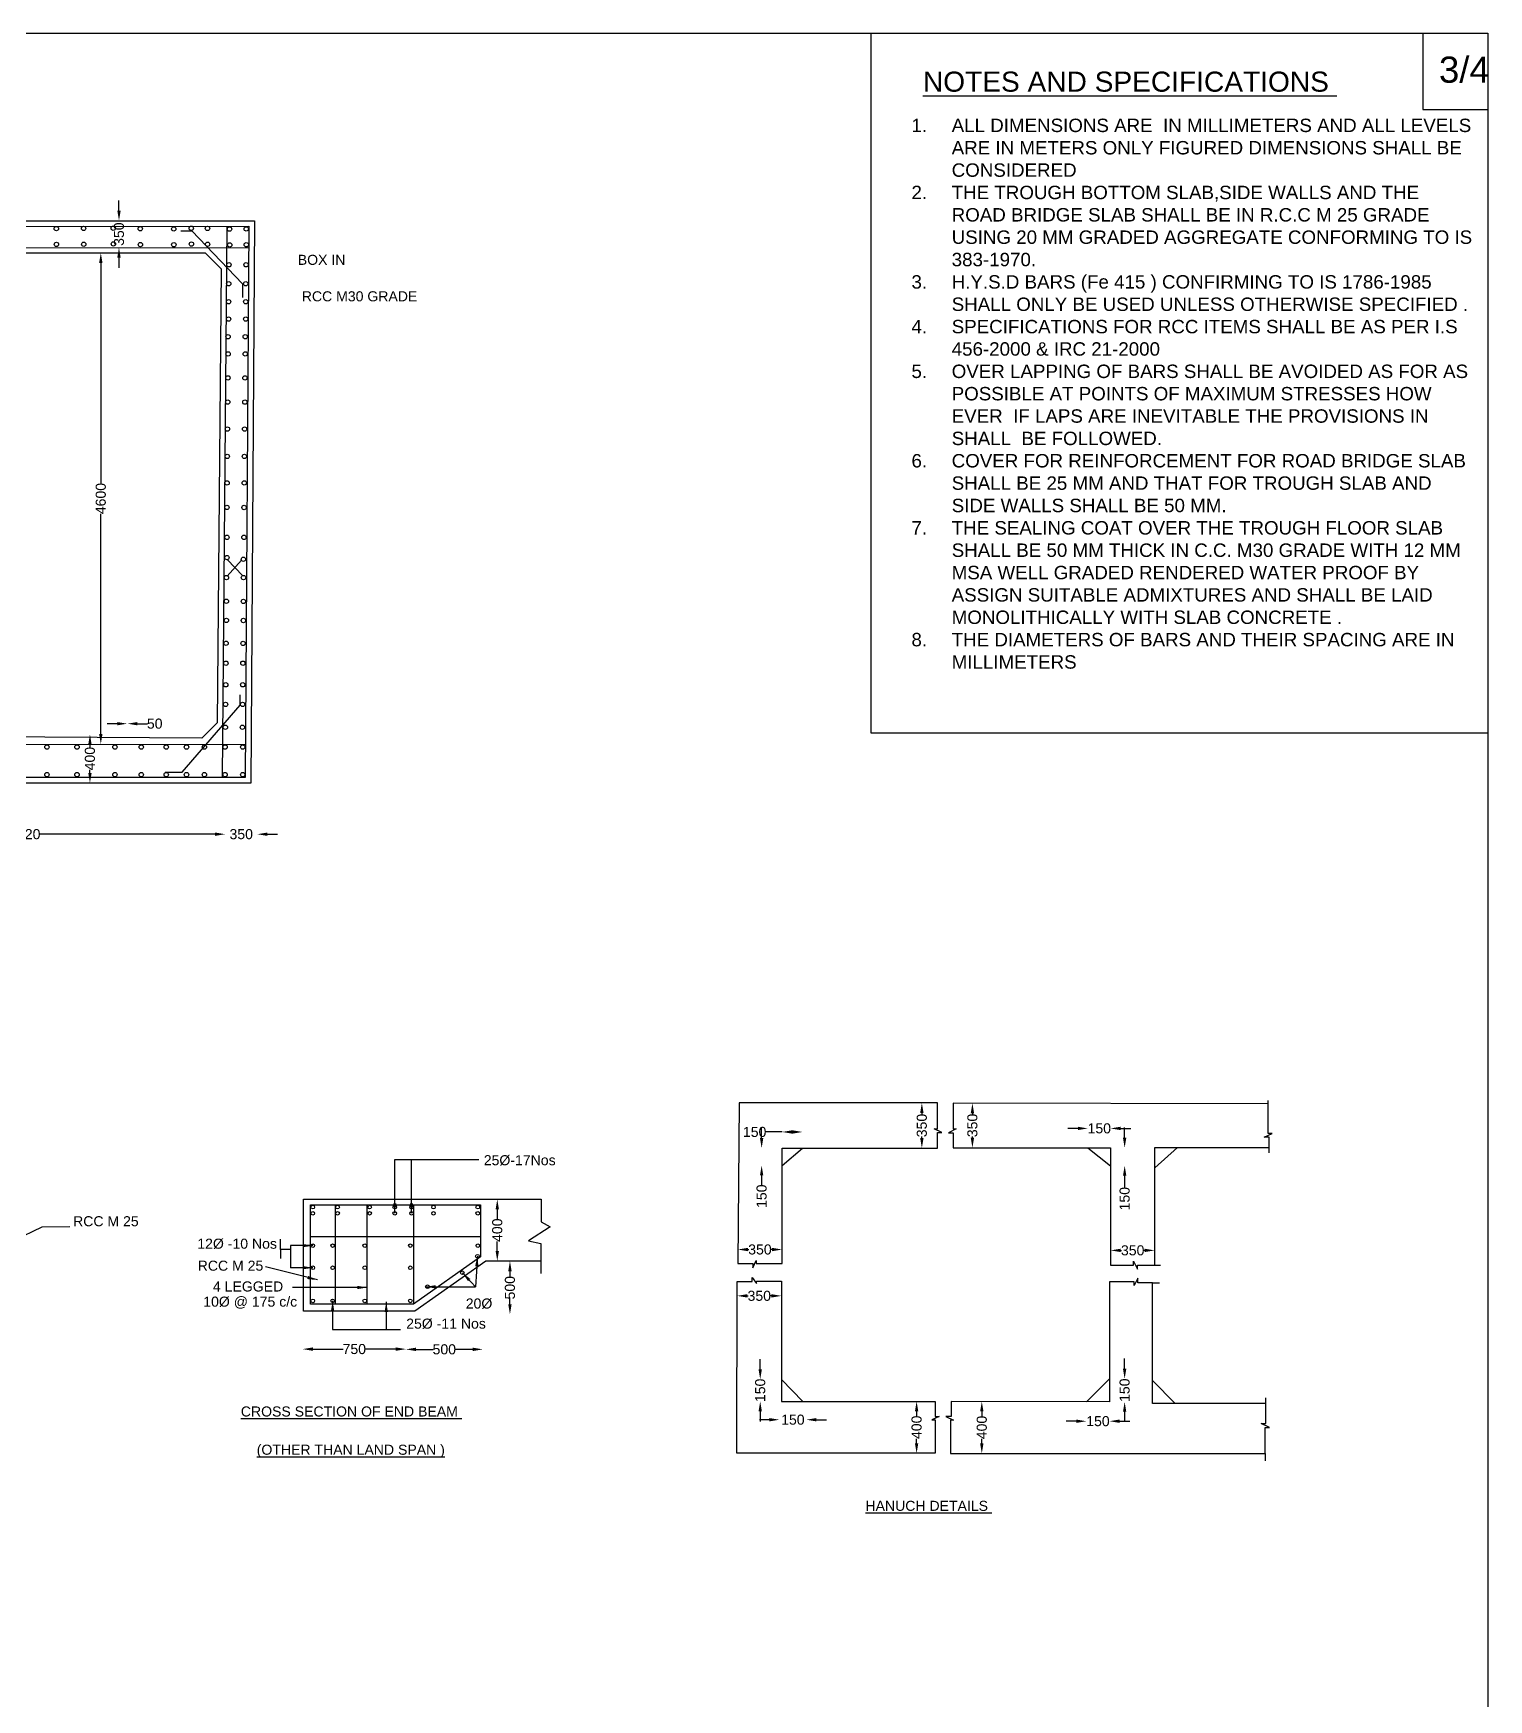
# Model space of a CAD drawing. Header units: millimetres. Extents: x 5124 to 2506481, y 2311 to 44408819.
# Drawn here: x 2504311 to 2506481, y 44406335 to 44408819 of the extents above; entities that cross this region are included whole.
import ezdxf

# ---------------------------------------------------------------- set-up
doc = ezdxf.new("R2010")
doc.units = ezdxf.units.MM
doc.header["$MEASUREMENT"] = 0
for name, color, linetype in [('DIMENSION', 7, 'Continuous'), ('DRAWING', 2, 'Continuous'), ('TEXT', 7, 'Continuous')]:
    doc.layers.add(name, color=color, linetype=linetype)
doc.styles.get("Standard").update_dxf_attribs({"font": 'arial.ttf', "height": 15})
doc.dimstyles.get("Standard").update_dxf_attribs({"dimtxt": 15, "dimasz": 15, "dimexe": 0.18, "dimexo": 0.0625, "dimgap": 0.09, "dimtad": 0, "dimdec": 0, "dimzin": 0, "dimdsep": 46, "dimtxsty": 'Standard', "dimcen": 0.09, "dimse1": 1, "dimse2": 1, "dimadec": 0, "dimazin": 0, "dimtfac": 1, "dimtdec": 0, "dimtofl": 0, "dimtmove": 0, "dimatfit": 3, "dimfxl": 1, "dimtolj": 1, "dimtzin": 0, "dimarcsym": 0})

# ---------------------------------------------------------------- blocks, each defined once
blk = doc.blocks.new('*D98')
at = {"layer": 'Defpoints', "color": 0, "transparency": 16777216}
for p in [(2505001.2, 44407080.7), (2505002.9, 44407080.7), (2505001.2, 44406988.5)]:
    blk.add_point(p, dxfattribs=at)
at = {"layer": 'DIMENSION', "color": 0, "lineweight": -2, "transparency": 16777216}
for p, q in [((2505002.9, 44407065.7), (2505002.9, 44407051.5)), ((2505002.9, 44407003.5), (2505002.9, 44407017.7))]:
    blk.add_line(p, q, dxfattribs=at)
at = {"layer": 'DIMENSION', "color": 0, "transparency": 16777216}
for points in [[(2505000.4, 44407065.7), (2505005.4, 44407065.7), (2505002.9, 44407080.7)], [(2505000.4, 44407003.5), (2505005.4, 44407003.5), (2505002.9, 44406988.5)]]:
    blk.add_solid(points, dxfattribs=at)
at = {"layer": 'DIMENSION', "color": 0, "transparency": 16777216, "insert": (2505002.9, 44407034.6), "char_height": 15, "attachment_point": 5, "rotation": 90}
blk.add_mtext('\\A1;400', dxfattribs=at)
blk = doc.blocks.new('*D99')
at = {"layer": 'Defpoints', "color": 0, "transparency": 16777216}
for p in [(2505023.4, 44406988.5), (2505021.8, 44406909.1), (2505023.4, 44406909.1)]:
    blk.add_point(p, dxfattribs=at)
at = {"layer": 'DIMENSION', "color": 0, "lineweight": -2, "transparency": 16777216}
for p, q in [((2505021.8, 44406973.5), (2505021.8, 44406965.4)), ((2505021.8, 44406924.1), (2505021.8, 44406932.1))]:
    blk.add_line(p, q, dxfattribs=at)
at = {"layer": 'DIMENSION', "color": 0, "transparency": 16777216}
for points in [[(2505019.3, 44406973.5), (2505024.3, 44406973.5), (2505021.8, 44406988.5)], [(2505019.3, 44406924.1), (2505024.3, 44406924.1), (2505021.8, 44406909.1)]]:
    blk.add_solid(points, dxfattribs=at)
at = {"layer": 'DIMENSION', "color": 0, "transparency": 16777216, "insert": (2505021.8, 44406948.8), "char_height": 15, "attachment_point": 5, "rotation": 90}
blk.add_mtext('\\A1;500', dxfattribs=at)
blk = doc.blocks.new('*D100')
at = {"layer": 'Defpoints', "color": 0, "transparency": 16777216}
for p in [(2504712.9, 44406854), (2504866.6, 44406857.3), (2504866.6, 44406854)]:
    blk.add_point(p, dxfattribs=at)
at = {"layer": 'DIMENSION', "color": 0, "lineweight": -2, "transparency": 16777216}
for p, q in [((2504727.9, 44406857.3), (2504773.2, 44406857.3)), ((2504851.6, 44406857.3), (2504806.3, 44406857.3))]:
    blk.add_line(p, q, dxfattribs=at)
at = {"layer": 'DIMENSION', "color": 0, "transparency": 16777216}
for points in [[(2504727.9, 44406859.8), (2504727.9, 44406854.8), (2504712.9, 44406857.3)], [(2504851.6, 44406859.8), (2504851.6, 44406854.8), (2504866.6, 44406857.3)]]:
    blk.add_solid(points, dxfattribs=at)
at = {"layer": 'DIMENSION', "color": 0, "transparency": 16777216, "insert": (2504789.7, 44406857.3), "char_height": 15, "attachment_point": 5}
blk.add_mtext('\\A1;750', dxfattribs=at)
blk = doc.blocks.new('*D101')
at = {"layer": 'Defpoints', "color": 0, "transparency": 16777216}
for p in [(2504866.6, 44406857.3), (2504981.3, 44406857.3), (2504981.3, 44406856.9)]:
    blk.add_point(p, dxfattribs=at)
at = {"layer": 'DIMENSION', "color": 0, "lineweight": -2, "transparency": 16777216}
for p, q in [((2504881.6, 44406856.9), (2504907.3, 44406856.9)), ((2504966.3, 44406856.9), (2504940.5, 44406856.9))]:
    blk.add_line(p, q, dxfattribs=at)
at = {"layer": 'DIMENSION', "color": 0, "transparency": 16777216}
for points in [[(2504881.6, 44406859.4), (2504881.6, 44406854.4), (2504866.6, 44406856.9)], [(2504966.3, 44406859.4), (2504966.3, 44406854.4), (2504981.3, 44406856.9)]]:
    blk.add_solid(points, dxfattribs=at)
at = {"layer": 'DIMENSION', "color": 0, "transparency": 16777216, "insert": (2504923.9, 44406856.9), "char_height": 15, "attachment_point": 5}
blk.add_mtext('\\A1;500', dxfattribs=at)
blk = doc.blocks.new('*D102')
at = {"layer": 'Defpoints', "color": 0, "transparency": 16777216}
for p in [(2505457.9, 44407181.1), (2505427.7, 44407157), (2505457.9, 44407157)]:
    blk.add_point(p, dxfattribs=at)
at = {"layer": 'DIMENSION', "color": 0, "lineweight": -2, "transparency": 16777216}
for p, q in [((2505427.7, 44407181.1), (2505402.6, 44407181.1)), ((2505442.9, 44407181.1), (2505442.7, 44407181.1))]:
    blk.add_line(p, q, dxfattribs=at)
at = {"layer": 'DIMENSION', "color": 0, "transparency": 16777216}
for points in [[(2505442.7, 44407183.6), (2505442.7, 44407178.6), (2505427.7, 44407181.1)], [(2505442.9, 44407183.6), (2505442.9, 44407178.6), (2505457.9, 44407181.1)]]:
    blk.add_solid(points, dxfattribs=at)
at = {"layer": 'DIMENSION', "color": 0, "transparency": 16777216, "insert": (2505386.7, 44407181.1), "char_height": 15, "attachment_point": 5}
blk.add_mtext('\\A1;150', dxfattribs=at)
blk = doc.blocks.new('*D103')
at = {"layer": 'Defpoints', "color": 0, "transparency": 16777216}
for p in [(2505427.7, 44407157), (2505397.1, 44407131.2), (2505427.7, 44407131.2)]:
    blk.add_point(p, dxfattribs=at)
at = {"layer": 'DIMENSION', "color": 0, "lineweight": -2, "transparency": 16777216}
for p, q in [((2505397.1, 44407172), (2505397.1, 44407187)), ((2505397.1, 44407116.2), (2505397.1, 44407101.2))]:
    blk.add_line(p, q, dxfattribs=at)
at = {"layer": 'DIMENSION', "color": 0, "transparency": 16777216}
for points in [[(2505394.6, 44407172), (2505399.6, 44407172), (2505397.1, 44407157)], [(2505394.6, 44407116.2), (2505399.6, 44407116.2), (2505397.1, 44407131.2)]]:
    blk.add_solid(points, dxfattribs=at)
at = {"layer": 'DIMENSION', "color": 0, "transparency": 16777216, "insert": (2505397.1, 44407085.3), "char_height": 15, "attachment_point": 5, "rotation": 90}
blk.add_mtext('\\A1;150', dxfattribs=at)
blk = doc.blocks.new('*D104')
at = {"layer": 'Defpoints', "color": 0, "transparency": 16777216}
for p in [(2505361.6, 44407005.8), (2505427.7, 44407005.8), (2505427.7, 44407005.8)]:
    blk.add_point(p, dxfattribs=at)
at = {"layer": 'DIMENSION', "color": 0, "lineweight": -2, "transparency": 16777216}
for p, q in [((2505376.6, 44407005.8), (2505378, 44407005.8)), ((2505412.7, 44407005.8), (2505411.3, 44407005.8))]:
    blk.add_line(p, q, dxfattribs=at)
at = {"layer": 'DIMENSION', "color": 0, "transparency": 16777216}
for points in [[(2505376.6, 44407008.3), (2505376.6, 44407003.3), (2505361.6, 44407005.8)], [(2505412.7, 44407008.3), (2505412.7, 44407003.3), (2505427.7, 44407005.8)]]:
    blk.add_solid(points, dxfattribs=at)
at = {"layer": 'DIMENSION', "color": 0, "transparency": 16777216, "insert": (2505394.6, 44407005.8), "char_height": 15, "attachment_point": 5}
blk.add_mtext('\\A1;350', dxfattribs=at)
blk = doc.blocks.new('*D105')
at = {"layer": 'Defpoints', "color": 0, "transparency": 16777216}
for p in [(2505360.6, 44406936.7), (2505426.5, 44406936.7), (2505426.5, 44406936.7)]:
    blk.add_point(p, dxfattribs=at)
at = {"layer": 'DIMENSION', "color": 0, "lineweight": -2, "transparency": 16777216}
for p, q in [((2505375.6, 44406936.7), (2505377, 44406936.7)), ((2505411.5, 44406936.7), (2505410.2, 44406936.7))]:
    blk.add_line(p, q, dxfattribs=at)
at = {"layer": 'DIMENSION', "color": 0, "transparency": 16777216}
for points in [[(2505375.6, 44406939.2), (2505375.6, 44406934.2), (2505360.6, 44406936.7)], [(2505411.5, 44406939.2), (2505411.5, 44406934.2), (2505426.5, 44406936.7)]]:
    blk.add_solid(points, dxfattribs=at)
at = {"layer": 'DIMENSION', "color": 0, "transparency": 16777216, "insert": (2505393.6, 44406936.7), "char_height": 15, "attachment_point": 5}
blk.add_mtext('\\A1;350', dxfattribs=at)
blk = doc.blocks.new('*D106')
at = {"layer": 'Defpoints', "color": 0, "transparency": 16777216}
for p in [(2505395, 44406812.1), (2505426.5, 44406812.1), (2505426.5, 44406779.4)]:
    blk.add_point(p, dxfattribs=at)
at = {"layer": 'DIMENSION', "color": 0, "lineweight": -2, "transparency": 16777216}
for p, q in [((2505395, 44406827.1), (2505395, 44406842.1)), ((2505395, 44406764.4), (2505395, 44406749.4))]:
    blk.add_line(p, q, dxfattribs=at)
at = {"layer": 'DIMENSION', "color": 0, "transparency": 16777216}
for points in [[(2505392.5, 44406827.1), (2505397.5, 44406827.1), (2505395, 44406812.1)], [(2505392.5, 44406764.4), (2505397.5, 44406764.4), (2505395, 44406779.4)]]:
    blk.add_solid(points, dxfattribs=at)
at = {"layer": 'DIMENSION', "color": 0, "transparency": 16777216, "insert": (2505395, 44406795.8), "char_height": 15, "attachment_point": 5, "rotation": 90}
blk.add_mtext('\\A1;150', dxfattribs=at)
blk = doc.blocks.new('*D107')
at = {"layer": 'Defpoints', "color": 0, "transparency": 16777216}
for p in [(2505423.7, 44406749.9), (2505463.6, 44406752), (2505463.6, 44406749.9)]:
    blk.add_point(p, dxfattribs=at)
at = {"layer": 'DIMENSION', "color": 0, "lineweight": -2, "transparency": 16777216}
for p, q in [((2505408.7, 44406752), (2505393.7, 44406752)), ((2505478.6, 44406752), (2505493.6, 44406752))]:
    blk.add_line(p, q, dxfattribs=at)
at = {"layer": 'DIMENSION', "color": 0, "transparency": 16777216}
for points in [[(2505408.7, 44406754.5), (2505408.7, 44406749.5), (2505423.7, 44406752)], [(2505478.6, 44406754.5), (2505478.6, 44406749.5), (2505463.6, 44406752)]]:
    blk.add_solid(points, dxfattribs=at)
at = {"layer": 'DIMENSION', "color": 0, "transparency": 16777216, "insert": (2505443.7, 44406752), "char_height": 15, "attachment_point": 5}
blk.add_mtext('\\A1;150', dxfattribs=at)
blk = doc.blocks.new('*D108')
at = {"layer": 'Defpoints', "color": 0, "transparency": 16777216}
for p in [(2505628.2, 44406779.4), (2505628.2, 44406779.4), (2505628.2, 44406701.9)]:
    blk.add_point(p, dxfattribs=at)
at = {"layer": 'DIMENSION', "color": 0, "lineweight": -2, "transparency": 16777216}
for p, q in [((2505628.2, 44406764.4), (2505628.2, 44406757.6)), ((2505628.2, 44406716.9), (2505628.2, 44406723.7))]:
    blk.add_line(p, q, dxfattribs=at)
at = {"layer": 'DIMENSION', "color": 0, "transparency": 16777216}
for points in [[(2505625.7, 44406764.4), (2505630.7, 44406764.4), (2505628.2, 44406779.4)], [(2505625.7, 44406716.9), (2505630.7, 44406716.9), (2505628.2, 44406701.9)]]:
    blk.add_solid(points, dxfattribs=at)
at = {"layer": 'DIMENSION', "color": 0, "transparency": 16777216, "insert": (2505628.2, 44406740.7), "char_height": 15, "attachment_point": 5, "rotation": 90}
blk.add_mtext('\\A1;400', dxfattribs=at)
blk = doc.blocks.new('*D109')
at = {"layer": 'Defpoints', "color": 0, "transparency": 16777216}
for p in [(2505725.4, 44406779.3), (2505725.4, 44406779.3), (2505725.2, 44406701.6)]:
    blk.add_point(p, dxfattribs=at)
at = {"layer": 'DIMENSION', "color": 0, "lineweight": -2, "transparency": 16777216}
for p, q in [((2505725.4, 44406764.3), (2505725.4, 44406757.4)), ((2505725.4, 44406716.6), (2505725.4, 44406723.5))]:
    blk.add_line(p, q, dxfattribs=at)
at = {"layer": 'DIMENSION', "color": 0, "transparency": 16777216}
for points in [[(2505722.9, 44406764.3), (2505727.9, 44406764.3), (2505725.4, 44406779.3)], [(2505722.9, 44406716.6), (2505727.9, 44406716.6), (2505725.4, 44406701.6)]]:
    blk.add_solid(points, dxfattribs=at)
at = {"layer": 'DIMENSION', "color": 0, "transparency": 16777216, "insert": (2505725.4, 44406740.4), "char_height": 15, "attachment_point": 5, "rotation": 90}
blk.add_mtext('\\A1;400', dxfattribs=at)
blk = doc.blocks.new('*D110')
at = {"layer": 'Defpoints', "color": 0, "transparency": 16777216}
for p in [(2505881.3, 44406778.8), (2505915.9, 44406778.8), (2505915.9, 44406749.8)]:
    blk.add_point(p, dxfattribs=at)
at = {"layer": 'DIMENSION', "color": 0, "lineweight": -2, "transparency": 16777216}
for p, q in [((2505866.3, 44406749.8), (2505851.3, 44406749.8)), ((2505930.9, 44406749.8), (2505945.9, 44406749.8))]:
    blk.add_line(p, q, dxfattribs=at)
at = {"layer": 'DIMENSION', "color": 0, "transparency": 16777216}
for points in [[(2505866.3, 44406752.3), (2505866.3, 44406747.3), (2505881.3, 44406749.8)], [(2505930.9, 44406752.3), (2505930.9, 44406747.3), (2505915.9, 44406749.8)]]:
    blk.add_solid(points, dxfattribs=at)
at = {"layer": 'DIMENSION', "color": 0, "transparency": 16777216, "insert": (2505898.6, 44406749.8), "char_height": 15, "attachment_point": 5}
blk.add_mtext('\\A1;150', dxfattribs=at)
blk = doc.blocks.new('*D111')
at = {"layer": 'Defpoints', "color": 0, "transparency": 16777216}
for p in [(2505915.9, 44406813.1), (2505938.4, 44406813.1), (2505915.9, 44406778.8)]:
    blk.add_point(p, dxfattribs=at)
at = {"layer": 'DIMENSION', "color": 0, "lineweight": -2, "transparency": 16777216}
for p, q in [((2505938.4, 44406828.1), (2505938.4, 44406843.1)), ((2505938.4, 44406763.8), (2505938.4, 44406748.8))]:
    blk.add_line(p, q, dxfattribs=at)
at = {"layer": 'DIMENSION', "color": 0, "transparency": 16777216}
for points in [[(2505935.9, 44406828.1), (2505940.9, 44406828.1), (2505938.4, 44406813.1)], [(2505935.9, 44406763.8), (2505940.9, 44406763.8), (2505938.4, 44406778.8)]]:
    blk.add_solid(points, dxfattribs=at)
at = {"layer": 'DIMENSION', "color": 0, "transparency": 16777216, "insert": (2505938.4, 44406796), "char_height": 15, "attachment_point": 5, "rotation": 90}
blk.add_mtext('\\A1;150', dxfattribs=at)
blk = doc.blocks.new('*D112')
at = {"layer": 'Defpoints', "color": 0, "transparency": 16777216}
for p in [(2505917.5, 44406999.3), (2505983.3, 44407004.5), (2505983.3, 44407004.5)]:
    blk.add_point(p, dxfattribs=at)
at = {"layer": 'DIMENSION', "color": 0, "lineweight": -2, "transparency": 16777216}
for p, q in [((2505932.5, 44407004.5), (2505933.8, 44407004.5)), ((2505968.3, 44407004.5), (2505967, 44407004.5))]:
    blk.add_line(p, q, dxfattribs=at)
at = {"layer": 'DIMENSION', "color": 0, "transparency": 16777216}
for points in [[(2505932.5, 44407007), (2505932.5, 44407002), (2505917.5, 44407004.5)], [(2505968.3, 44407007), (2505968.3, 44407002), (2505983.3, 44407004.5)]]:
    blk.add_solid(points, dxfattribs=at)
at = {"layer": 'DIMENSION', "color": 0, "transparency": 16777216, "insert": (2505950.4, 44407004.5), "char_height": 15, "attachment_point": 5}
blk.add_mtext('\\A1;350', dxfattribs=at)
blk = doc.blocks.new('*D113')
at = {"layer": 'Defpoints', "color": 0, "transparency": 16777216}
for p in [(2505917.5, 44407157.6), (2505938.4, 44407157.6), (2505917.5, 44407130.8)]:
    blk.add_point(p, dxfattribs=at)
at = {"layer": 'DIMENSION', "color": 0, "lineweight": -2, "transparency": 16777216}
for p, q in [((2505938.4, 44407172.6), (2505938.4, 44407187.6)), ((2505938.4, 44407115.8), (2505938.4, 44407097.5))]:
    blk.add_line(p, q, dxfattribs=at)
at = {"layer": 'DIMENSION', "color": 0, "transparency": 16777216}
for points in [[(2505935.9, 44407172.6), (2505940.9, 44407172.6), (2505938.4, 44407157.6)], [(2505935.9, 44407115.8), (2505940.9, 44407115.8), (2505938.4, 44407130.8)]]:
    blk.add_solid(points, dxfattribs=at)
at = {"layer": 'DIMENSION', "color": 0, "transparency": 16777216, "insert": (2505938.4, 44407081.6), "char_height": 15, "attachment_point": 5, "rotation": 90}
blk.add_mtext('\\A1;150', dxfattribs=at)
blk = doc.blocks.new('*D114')
at = {"layer": 'Defpoints', "color": 0, "transparency": 16777216}
for p in [(2505917.5, 44407186.4), (2505883.7, 44407157.6), (2505917.5, 44407157.6)]:
    blk.add_point(p, dxfattribs=at)
at = {"layer": 'DIMENSION', "color": 0, "lineweight": -2, "transparency": 16777216}
for p, q in [((2505868.7, 44407186.4), (2505853.7, 44407186.4)), ((2505932.5, 44407186.4), (2505947.5, 44407186.4))]:
    blk.add_line(p, q, dxfattribs=at)
at = {"layer": 'DIMENSION', "color": 0, "transparency": 16777216}
for points in [[(2505868.7, 44407188.9), (2505868.7, 44407183.9), (2505883.7, 44407186.4)], [(2505932.5, 44407188.9), (2505932.5, 44407183.9), (2505917.5, 44407186.4)]]:
    blk.add_solid(points, dxfattribs=at)
at = {"layer": 'DIMENSION', "color": 0, "transparency": 16777216, "insert": (2505900.6, 44407186.4), "char_height": 15, "attachment_point": 5}
blk.add_mtext('\\A1;150', dxfattribs=at)
blk = doc.blocks.new('*D115')
at = {"layer": 'Defpoints', "color": 0, "transparency": 16777216}
for p in [(2505708.3, 44407224), (2505711.4, 44407224), (2505708.1, 44407157.6)]:
    blk.add_point(p, dxfattribs=at)
at = {"layer": 'DIMENSION', "color": 0, "lineweight": -2, "transparency": 16777216}
for p, q in [((2505711.4, 44407209), (2505711.4, 44407207.4)), ((2505711.4, 44407172.6), (2505711.4, 44407174.2))]:
    blk.add_line(p, q, dxfattribs=at)
at = {"layer": 'DIMENSION', "color": 0, "transparency": 16777216}
for points in [[(2505708.9, 44407209), (2505713.9, 44407209), (2505711.4, 44407224)], [(2505708.9, 44407172.6), (2505713.9, 44407172.6), (2505711.4, 44407157.6)]]:
    blk.add_solid(points, dxfattribs=at)
at = {"layer": 'DIMENSION', "color": 0, "transparency": 16777216, "insert": (2505711.4, 44407190.8), "char_height": 15, "attachment_point": 5, "rotation": 90}
blk.add_mtext('\\A1;350', dxfattribs=at)
blk = doc.blocks.new('*D116')
at = {"layer": 'Defpoints', "color": 0, "transparency": 16777216}
for p in [(2505636, 44407224.5), (2505636, 44407224.5), (2505636, 44407157)]:
    blk.add_point(p, dxfattribs=at)
at = {"layer": 'DIMENSION', "color": 0, "lineweight": -2, "transparency": 16777216}
for p, q in [((2505636, 44407209.5), (2505636, 44407207.4)), ((2505636, 44407172), (2505636, 44407174.1))]:
    blk.add_line(p, q, dxfattribs=at)
at = {"layer": 'DIMENSION', "color": 0, "transparency": 16777216}
for points in [[(2505633.5, 44407209.5), (2505638.5, 44407209.5), (2505636, 44407224.5)], [(2505633.5, 44407172), (2505638.5, 44407172), (2505636, 44407157)]]:
    blk.add_solid(points, dxfattribs=at)
at = {"layer": 'DIMENSION', "color": 0, "transparency": 16777216, "insert": (2505636, 44407190.7), "char_height": 15, "attachment_point": 5, "rotation": 90}
blk.add_mtext('\\A1;350', dxfattribs=at)
blk = doc.blocks.new('*D126')
at = {"layer": 'Defpoints', "color": 0, "transparency": 16777216}
for p in [(2503999.8, 44407625.7), (2504597.1, 44407625.7), (2504597.1, 44407625.1)]:
    blk.add_point(p, dxfattribs=at)
at = {"layer": 'DIMENSION', "color": 0, "lineweight": -2, "transparency": 16777216}
for p, q in [((2504014.8, 44407625.1), (2504276, 44407625.1)), ((2504582.1, 44407625.1), (2504320.9, 44407625.1))]:
    blk.add_line(p, q, dxfattribs=at)
at = {"layer": 'DIMENSION', "color": 0, "transparency": 16777216}
for points in [[(2504014.8, 44407627.6), (2504014.8, 44407622.6), (2503999.8, 44407625.1)], [(2504582.1, 44407627.6), (2504582.1, 44407622.6), (2504597.1, 44407625.1)]]:
    blk.add_solid(points, dxfattribs=at)
at = {"layer": 'DIMENSION', "color": 0, "transparency": 16777216, "insert": (2504298.4, 44407625.1), "char_height": 15, "attachment_point": 5}
blk.add_mtext('\\A1;3620', dxfattribs=at)
blk = doc.blocks.new('*D127')
at = {"layer": 'Defpoints', "color": 0, "transparency": 16777216}
for p in [(2504597.1, 44407625.7), (2504645.1, 44407625.7), (2504645.1, 44407625.1)]:
    blk.add_point(p, dxfattribs=at)
at = {"layer": 'DIMENSION', "color": 0, "lineweight": -2, "transparency": 16777216}
for p, q in [((2504582.1, 44407625.1), (2504567.1, 44407625.1)), ((2504660.1, 44407625.1), (2504675.1, 44407625.1))]:
    blk.add_line(p, q, dxfattribs=at)
at = {"layer": 'DIMENSION', "color": 0, "transparency": 16777216}
for points in [[(2504582.1, 44407627.6), (2504582.1, 44407622.6), (2504597.1, 44407625.1)], [(2504660.1, 44407627.6), (2504660.1, 44407622.6), (2504645.1, 44407625.1)]]:
    blk.add_solid(points, dxfattribs=at)
at = {"layer": 'DIMENSION', "color": 0, "transparency": 16777216, "insert": (2504621.1, 44407625.1), "char_height": 15, "attachment_point": 5}
blk.add_mtext('\\A1;350', dxfattribs=at)
blk = doc.blocks.new('*D133')
at = {"layer": 'Defpoints', "color": 0, "transparency": 16777216}
for p in [(2504395.5, 44407774.2), (2504396.1, 44407774.2), (2504394.1, 44407701.4)]:
    blk.add_point(p, dxfattribs=at)
at = {"layer": 'DIMENSION', "color": 0, "lineweight": -2, "transparency": 16777216}
for p, q in [((2504395.5, 44407759.2), (2504395.5, 44407754.8)), ((2504395.5, 44407716.4), (2504395.5, 44407720.9))]:
    blk.add_line(p, q, dxfattribs=at)
at = {"layer": 'DIMENSION', "color": 0, "transparency": 16777216}
for points in [[(2504393, 44407759.2), (2504398, 44407759.2), (2504395.5, 44407774.2)], [(2504393, 44407716.4), (2504398, 44407716.4), (2504395.5, 44407701.4)]]:
    blk.add_solid(points, dxfattribs=at)
at = {"layer": 'DIMENSION', "color": 0, "transparency": 16777216, "insert": (2504395.5, 44407737.8), "char_height": 15, "attachment_point": 5, "rotation": 90}
blk.add_mtext('\\A1;400', dxfattribs=at)
blk = doc.blocks.new('*D134')
at = {"layer": 'Defpoints', "color": 0, "transparency": 16777216}
for p in [(2504451.3, 44407789.9), (2504451.3, 44407769.1), (2504451.2, 44407759.3)]:
    blk.add_point(p, dxfattribs=at)
at = {"layer": 'DIMENSION', "color": 0, "lineweight": -2, "transparency": 16777216}
for p, q in [((2504436.2, 44407789.9), (2504421.2, 44407789.9)), ((2504466.3, 44407789.9), (2504481.3, 44407789.9))]:
    blk.add_line(p, q, dxfattribs=at)
at = {"layer": 'DIMENSION', "color": 0, "transparency": 16777216}
for points in [[(2504436.2, 44407792.4), (2504436.2, 44407787.4), (2504451.2, 44407789.9)], [(2504466.3, 44407792.4), (2504466.3, 44407787.4), (2504451.3, 44407789.9)]]:
    blk.add_solid(points, dxfattribs=at)
at = {"layer": 'DIMENSION', "color": 0, "transparency": 16777216, "insert": (2504492.1, 44407789.9), "char_height": 15, "attachment_point": 5}
blk.add_mtext('\\A1;50', dxfattribs=at)
blk = doc.blocks.new('*D135')
at = {"layer": 'Defpoints', "color": 0, "transparency": 16777216}
for p in [(2504411.7, 44408491.9), (2504413.6, 44408491.9), (2504413.8, 44407759.3)]:
    blk.add_point(p, dxfattribs=at)
at = {"layer": 'DIMENSION', "color": 0, "lineweight": -2, "transparency": 16777216}
for p, q in [((2504411.7, 44408476.9), (2504411.7, 44408148.3)), ((2504411.7, 44407774.3), (2504411.7, 44408102.8))]:
    blk.add_line(p, q, dxfattribs=at)
at = {"layer": 'DIMENSION', "color": 0, "transparency": 16777216}
for points in [[(2504409.2, 44408476.9), (2504414.2, 44408476.9), (2504411.7, 44408491.9)], [(2504409.2, 44407774.3), (2504414.2, 44407774.3), (2504411.7, 44407759.3)]]:
    blk.add_solid(points, dxfattribs=at)
at = {"layer": 'DIMENSION', "color": 0, "transparency": 16777216, "insert": (2504411.7, 44408125.6), "char_height": 15, "attachment_point": 5, "rotation": 90}
blk.add_mtext('\\A1;4600', dxfattribs=at)
blk = doc.blocks.new('*D136')
at = {"layer": 'Defpoints', "color": 0, "transparency": 16777216}
for p in [(2504412.1, 44408540), (2504438.8, 44408540), (2504412.1, 44408499.9)]:
    blk.add_point(p, dxfattribs=at)
at = {"layer": 'DIMENSION', "color": 0, "lineweight": -2, "transparency": 16777216}
for p, q in [((2504438.8, 44408555), (2504438.8, 44408570)), ((2504438.8, 44408484.9), (2504438.8, 44408469.9))]:
    blk.add_line(p, q, dxfattribs=at)
at = {"layer": 'DIMENSION', "color": 0, "transparency": 16777216}
for points in [[(2504436.3, 44408555), (2504441.3, 44408555), (2504438.8, 44408540)], [(2504436.3, 44408484.9), (2504441.3, 44408484.9), (2504438.8, 44408499.9)]]:
    blk.add_solid(points, dxfattribs=at)
at = {"layer": 'DIMENSION', "color": 0, "transparency": 16777216, "insert": (2504438.8, 44408519.9), "char_height": 15, "attachment_point": 5, "rotation": 90}
blk.add_mtext('\\A1;350', dxfattribs=at)

msp = doc.modelspace()

# ---------------------------------------------------------------- linework, layer by layer
at = {"layer": 'DIMENSION'}
for points in [[(2506480.1, 44407775.6), (2505560.4, 44407775.6), (2505560.4, 44408819.4)], [(2506383.2, 44408819.4), (2506383.2, 44408705.7), (2506480.1, 44408705.7)]]:
    msp.add_lwpolyline(points, dxfattribs=at)
at = {"layer": 'DIMENSION', "color": 0}
for points in [[(2504679.9, 44407005.9), (2504679.9, 44407021.1)], [(2504694.6, 44407005.9), (2504679.9, 44407005.9)], [(2504679.9, 44407005.9), (2504679.9, 44406992.2)]]:
    msp.add_lwpolyline(points, dxfattribs=at)
at = {"layer": 'DRAWING', "color": 0}
for points in [[(2500951.5, 44408819.4), (2506480.1, 44408819.4), (2506480.1, 44403849.7), (2500951.5, 44403849.7)], [(2501402.1, 44408539.7), (2504640.7, 44408540), (2504635.3, 44407701.4), (2501397.7, 44407701.4)], [(2501410.3, 44408531.4), (2504632.4, 44408531.7), (2504627.1, 44407709.7), (2501406, 44407709.7)]]:
    msp.add_lwpolyline(points, close=True, dxfattribs=at)
for points in [[(2504531, 44408524.7), (2504547.3, 44408524.7), (2504623.1, 44408445.7), (2504623.1, 44408425.3)], [(2504599.7, 44408531.7), (2504592.7, 44407709.7)], [(2501410.1, 44408497.6), (2504632.2, 44408500.1)], [(2504001.2, 44408471.6), (2504021.2, 44408491.8), (2504567.3, 44408491.9), (2504591.1, 44408468.1), (2504585.4, 44407791.3), (2504562.4, 44407768.4), (2504015.3, 44407771.9), (2503991, 44407796.2), (2504001.2, 44408471.6)], [(2504600.2, 44408034.7), (2504623.3, 44408010.3)], [(2504621.5, 44408033.7), (2504600.3, 44408010)], [(2504507.9, 44407717.7), (2504532.9, 44407717.7), (2504619.4, 44407817.5), (2504619.4, 44407833.1)], [(2501406.2, 44407759), (2504627.5, 44407759.3)], [(2505361.4, 44406984.8), (2505383.9, 44406984.8), (2505383.9, 44406978.5), (2505388.9, 44406989.3), (2505388.9, 44406984.8), (2505427.7, 44406984.8), (2505427.7, 44407157), (2505659.4, 44407157), (2505659.4, 44407180.5), (2505665.9, 44407180.5), (2505654.3, 44407185.9), (2505659.4, 44407185.9), (2505659.4, 44407224.5), (2505363.5, 44407224.5), (2505361.4, 44406984.8)], [(2505682.5, 44407224), (2505682.5, 44407186), (2505687.2, 44407186), (2505675.7, 44407179.8), (2505682.8, 44407179.8), (2505682.8, 44407157.6), (2505917.5, 44407157.6), (2505917.5, 44406982.5), (2505951.7, 44406982.5), (2505951.7, 44406988.4), (2505957.5, 44406976.7), (2505957.5, 44406982.5), (2505992.1, 44406982.5)], [(2506152.5, 44407222.9), (2505682.5, 44407224)], [(2506153.8, 44407149.9), (2506153.8, 44407173.5), (2506146.2, 44407173.5), (2506158.3, 44407178.7), (2506152.5, 44407178.7), (2506152.5, 44407228.2)], [(2505427.7, 44407131.2), (2505457.9, 44407157)], [(2505883.7, 44407157.6), (2505917.5, 44407130.8)], [(2505983.3, 44406982.5), (2505983.3, 44407157.9), (2506153.8, 44407157.9)], [(2505983.3, 44407127.8), (2506017.1, 44407157.9)], [(2504714, 44407080.7), (2505068.5, 44407080.7), (2505068.5, 44407047), (2505081.6, 44407039.5), (2505049.7, 44407018.7), (2505068.1, 44407014.7), (2505068.1, 44406969.9)], [(2505068.1, 44406988.5), (2504985.9, 44406988.5), (2504879.9, 44406913.7), (2504714, 44406913.7), (2504714, 44407080.7)], [(2504977.7, 44406994.9), (2504878, 44406924.2), (2504724.2, 44406924.2), (2504724.2, 44407072.3), (2504977.7, 44407072.3), (2504977.7, 44406994.9)], [(2504761, 44407072.3), (2504761, 44406924.2)], [(2504809, 44406924.2), (2504809, 44407072.3)], [(2504878.1, 44407072.3), (2504878.1, 44406924.2)], [(2504724.2, 44407025.3), (2504977.7, 44407025.2)], [(2505360.7, 44406957.9), (2505383.2, 44406957.9), (2505383.2, 44406964), (2505389.5, 44406954.9), (2505389.5, 44406958.6), (2505426.5, 44406958.6), (2505426.5, 44406779.4), (2505655.7, 44406779.4), (2505655.7, 44406756.7), (2505661.9, 44406756.7), (2505651, 44406751.7), (2505656, 44406751.7), (2505656, 44406701.9), (2505359.9, 44406701.9), (2505360.7, 44406957.9)], [(2505980.1, 44406956.2), (2505957.9, 44406956.2), (2505957.9, 44406962.9), (2505952.5, 44406952.3), (2505952.5, 44406957.4), (2505915.9, 44406957.4), (2505915.9, 44406778.7), (2505679.5, 44406779.4)], [(2506149, 44406776.4), (2505980.1, 44406776.4), (2505980.1, 44406956.2), (2505990.6, 44406956.2)], [(2505426.5, 44406812.1), (2505458.3, 44406779.4)], [(2505881.3, 44406778.8), (2505915.9, 44406813.1)], [(2505980.1, 44406810.7), (2506013.9, 44406776.4)], [(2505679.5, 44406779.4), (2505679.5, 44406757), (2505672, 44406757), (2505683.3, 44406751.4), (2505678.5, 44406751.4), (2505678.5, 44406701.6), (2506147.7, 44406701.6), (2506147.7, 44406690.8)], [(2506147.7, 44406701.6), (2506147.7, 44406740.5), (2506154.3, 44406740.5), (2506141.8, 44406746.5), (2506149, 44406746.5), (2506149, 44406784.5)]]:
    msp.add_lwpolyline(points, dxfattribs=at)
for centre, radius in [((2504345.4, 44408528.1), 3.25), ((2504386, 44408528.4), 3.25), ((2504430.3, 44408528.8), 3.25), ((2504470.5, 44408527.9), 3.25), ((2504520.4, 44408527.7), 3.25), ((2504546.6, 44408528.6), 3.25), ((2504570.8, 44408528.4), 3.25), ((2504603.6, 44408527.4), 3.25), ((2504628.5, 44408527.6), 3.25), ((2504345.6, 44408504.6), 3.25), ((2504386.2, 44408504.9), 3.25), ((2504430.5, 44408505.3), 3.25), ((2504470.8, 44408504.4), 3.25), ((2504520.6, 44408504.2), 3.25), ((2504546.9, 44408505.1), 3.25), ((2504571, 44408504.9), 3.25), ((2504603.9, 44408503.9), 3.25), ((2504628.7, 44408504.1), 3.25), ((2504602.8, 44408474.2), 3.25), ((2504628.4, 44408474.2), 3.25), ((2504602.4, 44408445.9), 3.25), ((2504627.9, 44408445.9), 3.25), ((2504602.3, 44408419.1), 3.25), ((2504627.9, 44408419.1), 3.25), ((2504602.3, 44408393.2), 3.25), ((2504627.9, 44408393.2), 3.25), ((2504601.5, 44408366.9), 3.25), ((2504627, 44408366.9), 3.25), ((2504601.6, 44408341.2), 3.25), ((2504627.1, 44408341.2), 3.25), ((2504601.2, 44408305.6), 3.25), ((2504626.7, 44408305.5), 3.25), ((2504600.9, 44408269.5), 3.25), ((2504626.5, 44408269.4), 3.25), ((2504600.6, 44408229.3), 3.25), ((2504626.2, 44408229.2), 3.25), ((2504600.3, 44408188.5), 3.25), ((2504625.8, 44408188.5), 3.25), ((2504600.1, 44408149), 3.25), ((2504625.6, 44408149), 3.25), ((2504599.8, 44408112.4), 3.25), ((2504625.4, 44408112.3), 3.25), ((2504599.7, 44408067.8), 3.25), ((2504625.2, 44408067.8), 3.25), ((2504599.7, 44408037.5), 3.25), ((2504624.3, 44408035.1), 3.25), ((2504599.1, 44408007.8), 3.25), ((2504624.5, 44408007.7), 3.25), ((2504599, 44407972.4), 3.25), ((2504624.4, 44407972.3), 3.25), ((2504599, 44407943.9), 3.25), ((2504624.4, 44407943.8), 3.25), ((2504598.5, 44407909.8), 3.25), ((2504623.9, 44407909.7), 3.25), ((2504598.2, 44407880.1), 3.25), ((2504623.6, 44407880.1), 3.25), ((2504598, 44407847.9), 3.25), ((2504623.4, 44407847.9), 3.25), ((2504597.7, 44407818.7), 3.25), ((2504623.1, 44407818.7), 3.25), ((2504597.4, 44407784.6), 3.25), ((2504622.9, 44407784.6), 3.25), ((2504331.3, 44407755), 3.25), ((2504376.2, 44407755), 3.25), ((2504432.8, 44407755), 3.25), ((2504472, 44407755), 3.25), ((2504509.2, 44407755), 3.25), ((2504539.5, 44407755), 3.25), ((2504566.2, 44407755), 3.25), ((2504597.1, 44407755), 3.25), ((2504623.4, 44407755), 3.25), ((2504331.3, 44407713.9), 3.25), ((2504376.2, 44407713.9), 3.25), ((2504432.8, 44407713.9), 3.25), ((2504472, 44407713.9), 3.25), ((2504509.2, 44407713.9), 3.25), ((2504539.5, 44407713.9), 3.25), ((2504566.2, 44407713.9), 3.25), ((2504597.1, 44407713.9), 3.25), ((2504623.4, 44407713.9), 3.25), ((2504727.8, 44407069), 2.72), ((2504727.8, 44407059.8), 2.72), ((2504764.7, 44407069), 2.72), ((2504764.7, 44407059.8), 2.72), ((2504812.6, 44407069), 2.72), ((2504812.6, 44407059.8), 2.72), ((2504850.1, 44407069), 2.72), ((2504850.1, 44407059.8), 2.72), ((2504875, 44407069), 2.72), ((2504875, 44407059.8), 2.72), ((2504907.8, 44407069), 2.72), ((2504907.8, 44407059.8), 2.72), ((2504973.8, 44407069), 2.72), ((2504973.8, 44407059.8), 2.72), ((2504727.8, 44407011.6), 2.72), ((2504757.4, 44407011.6), 2.72), ((2504805.3, 44407011.6), 2.72), ((2504873.2, 44407011.6), 2.72), ((2504973.3, 44406995.8), 2.72), ((2504973.9, 44407011.6), 2.72), ((2504727.8, 44406978.6), 2.72), ((2504757.4, 44406978.6), 2.72), ((2504805.3, 44406978.6), 2.72), ((2504873.2, 44406978.6), 2.72), ((2504950.8, 44406971.2), 2.72), ((2504898.8, 44406950.2), 2.72), ((2504727.8, 44406929.2), 2.72), ((2504757.4, 44406929.2), 2.72), ((2504805.3, 44406929.2), 2.72), ((2504873.2, 44406929.2), 2.72)]:
    msp.add_circle(centre, radius, dxfattribs=at)

# ---------------------------------------------------------------- texts
at = {"layer": 'DIMENSION', "color": 0, "insert": (2505600.5, 44408692.1), "char_height": 20, "width": 856.041, "attachment_point": 1}
msp.add_mtext('\\pi-60,l80,t80;1.^IALL DIMENSIONS ARE  IN MILLIMETERS AND ALL LEVELS ARE IN METERS ONLY FIGURED DIMENSIONS SHALL BE CONSIDERED \\P2.^ITHE TROUGH BOTTOM SLAB,SIDE WALLS AND THE ROAD BRIDGE SLAB SHALL BE IN R.C.C M 25 GRADE USING 20 MM GRADED AGGREGATE CONFORMING TO IS 383-1970.\\P3.^IH.Y.S.D BARS (Fe 415 ) CONFIRMING TO IS 1786-1985 SHALL ONLY BE USED UNLESS OTHERWISE SPECIFIED .\\P4.^ISPECIFICATIONS FOR RCC ITEMS SHALL BE AS PER I.S 456-2000 & IRC 21-2000\\P5.^IOVER LAPPING OF BARS SHALL BE AVOIDED AS FOR AS POSSIBLE AT POINTS OF MAXIMUM STRESSES HOW EVER  IF LAPS ARE INEVITABLE THE PROVISIONS IN SHALL  BE FOLLOWED.\\P6.^ICOVER FOR REINFORCEMENT FOR ROAD BRIDGE SLAB SHALL BE 25 MM AND THAT FOR TROUGH SLAB AND SIDE WALLS SHALL BE 50 MM.\\P7.^ITHE SEALING COAT OVER THE TROUGH FLOOR SLAB SHALL BE 50 MM THICK IN C.C. M30 GRADE WITH 12 MM MSA WELL GRADED RENDERED WATER PROOF BY ASSIGN SUITABLE ADMIXTURES AND SHALL BE LAID MONOLITHICALLY WITH SLAB CONCRETE .\\P8.^ITHE DIAMETERS OF BARS AND THEIR SPACING ARE IN MILLIMETERS ', dxfattribs=at)
at = {"layer": 'TEXT', "color": 0}
for s, height, p in [('%%UNOTES AND SPECIFICATIONS ', 30, (2505637.6, 44408732.3)), ('3/4', 39, (2506407.1, 44408745.7)), ('BOX IN ', 15, (2504705.4, 44408474.1)), ('RCC M30 GRADE', 15, (2504711.4, 44408419.7)), ('25Ø-17Nos', 15, (2504982.8, 44407131.5)), ('RCC M 25', 15, (2504370.4, 44407040.5)), ('12Ø -10 Nos', 15, (2504555.6, 44407007)), ('RCC M 25', 15, (2504556.2, 44406974.2)), ('4 LEGGED ', 15, (2504578.9, 44406943.2)), ('10Ø @ 175 c/c', 15, (2504564.5, 44406920.6)), ('20Ø', 15, (2504955.9, 44406917.8)), ('25Ø -11 Nos', 15, (2504867.1, 44406887.8)), ('%%UCROSS SECTION OF END BEAM ', 15, (2504620.5, 44406756.8)), ('%%U(OTHER THAN LAND SPAN )', 15, (2504644.2, 44406699.8)), ('%%UHANUCH DETAILS ', 15, (2505551.9, 44406616.1))]:
    msp.add_text(s, height=height, dxfattribs=at).set_placement(p)

# ---------------------------------------------------------------- dimensions: what is measured, and where the dimension line sits
at = {"layer": 'DIMENSION', "color": 0}
for base, p1, p2, text, picture, middle in [((2504438.8, 44408540), (2504412.1, 44408499.9), (2504412.1, 44408540), '350', '*D136', (2504438.8, 44408519.9)), ((2504411.7, 44408491.9), (2504413.8, 44407759.3), (2504413.6, 44408491.9), '4600', '*D135', (2504411.7, 44408125.6)), ((2504395.5, 44407774.2), (2504394.1, 44407701.4), (2504396.1, 44407774.2), '400', '*D133', (2504395.5, 44407737.8)), ((2505636, 44407224.5), (2505636, 44407157), (2505636, 44407224.5), '350', '*D116', (2505636, 44407190.7)), ((2505711.4, 44407224), (2505708.1, 44407157.6), (2505708.3, 44407224), '350', '*D115', (2505711.4, 44407190.8)), ((2505397.1, 44407131.2), (2505427.7, 44407157), (2505427.7, 44407131.2), '150', '*D103', (2505397.1, 44407085.3)), ((2505002.9, 44407080.7), (2505001.2, 44406988.5), (2505001.2, 44407080.7), '400', '*D98', (2505002.9, 44407034.6)), ((2505021.8, 44406909.1), (2505023.4, 44406988.5), (2505023.4, 44406909.1), '500', '*D99', (2505021.8, 44406948.8)), ((2505395, 44406812.1), (2505426.5, 44406779.4), (2505426.5, 44406812.1), '150', '*D106', (2505395, 44406795.8)), ((2505938.4, 44406813.1), (2505915.9, 44406778.8), (2505915.9, 44406813.1), '150', '*D111', (2505938.4, 44406796)), ((2505628.2, 44406779.4), (2505628.2, 44406701.9), (2505628.2, 44406779.4), '400', '*D108', (2505628.2, 44406740.7)), ((2505725.4, 44406779.3), (2505725.2, 44406701.6), (2505725.4, 44406779.3), '400', '*D109', (2505725.4, 44406740.4))]:
    dim = msp.add_linear_dim(base=base, p1=p1, p2=p2, angle=90, text=text, dimstyle='Standard', dxfattribs=at)
    dim.commit()
    dim.dimension.update_dxf_attribs({"geometry": picture, "text_midpoint": middle})
for base, p1, p2, text, picture, middle in [((2504451.3, 44407789.9), (2504451.2, 44407759.3), (2504451.3, 44407769.1), '50', '*D134', (2504492.1, 44407789.9)), ((2504597.1, 44407625.1), (2503999.8, 44407625.7), (2504597.1, 44407625.7), '3620', '*D126', (2504298.4, 44407625.1)), ((2504645.1, 44407625.1), (2504597.1, 44407625.7), (2504645.1, 44407625.7), '350', '*D127', (2504621.1, 44407625.1)), ((2505917.5, 44407186.4), (2505883.7, 44407157.6), (2505917.5, 44407157.6), '150', '*D114', (2505900.6, 44407186.4)), ((2505427.7, 44407005.8), (2505361.6, 44407005.8), (2505427.7, 44407005.8), '350', '*D104', (2505394.6, 44407005.8)), ((2505983.3, 44407004.5), (2505917.5, 44406999.3), (2505983.3, 44407004.5), '350', '*D112', (2505950.4, 44407004.5)), ((2505426.5, 44406936.7), (2505360.6, 44406936.7), (2505426.5, 44406936.7), '350', '*D105', (2505393.6, 44406936.7)), ((2504866.6, 44406857.3), (2504712.9, 44406854), (2504866.6, 44406854), '750', '*D100', (2504789.7, 44406857.3)), ((2504981.3, 44406856.9), (2504866.6, 44406857.3), (2504981.3, 44406857.3), '500', '*D101', (2504923.9, 44406856.9)), ((2505915.9, 44406749.8), (2505881.3, 44406778.8), (2505915.9, 44406778.8), '150', '*D110', (2505898.6, 44406749.8)), ((2505463.6, 44406752), (2505423.7, 44406749.9), (2505463.6, 44406749.9), '150', '*D107', (2505443.7, 44406752))]:
    dim = msp.add_linear_dim(base=base, p1=p1, p2=p2, text=text, dimstyle='Standard', dxfattribs=at)
    dim.commit()
    dim.dimension.update_dxf_attribs({"geometry": picture, "text_midpoint": middle})
dim = msp.add_linear_dim(base=(2505457.9, 44407181.1), p1=(2505427.7, 44407157), p2=(2505457.9, 44407157), text='150', dimstyle='Standard', dxfattribs=at)
dim.commit()
dim.dimension.update_dxf_attribs({"geometry": '*D102', "text_midpoint": (2505386.7, 44407181.1), "dimtype": 160})
dim = msp.add_linear_dim(base=(2505938.4, 44407157.6), p1=(2505917.5, 44407130.8), p2=(2505917.5, 44407157.6), angle=90, text='150', dimstyle='Standard', dxfattribs=at)
dim.commit()
dim.dimension.update_dxf_attribs({"geometry": '*D113', "text_midpoint": (2505938.4, 44407081.6), "dimtype": 160})

# ---------------------------------------------------------------- leaders
for points in [[(2504850.1, 44407059.8), (2504850.1, 44407139.9), (2504975.4, 44407139.9)], [(2504875, 44407059.8), (2504875, 44407139.9)], [(2504283.1, 44407019.8), (2504324.2, 44407039.6), (2504365.5, 44407040.2)], [(2504727.8, 44407011.6), (2504694.6, 44407011.6), (2504694.6, 44406978.7)], [(2504734.7, 44406960.4), (2504657.5, 44406980.1)], [(2504727.8, 44406978.6), (2504694.6, 44406978.7)], [(2504973.3, 44406995.8), (2504970.4, 44406950.2)], [(2504809, 44406949.2), (2504697.4, 44406949.2)], [(2504896.1, 44406950.2), (2504970.4, 44406950.2)], [(2504950.8, 44406971.2), (2504970.4, 44406950.2)], [(2504757.4, 44406929.2), (2504757.4, 44406886.3), (2504858.6, 44406886.3)], [(2504837.3, 44406927.6), (2504837.3, 44406886.3)]]:
    msp.add_leader(points, dimstyle='Standard', override={"dimgap": 0.09, "dimtad": 0}, dxfattribs=at)

doc.saveas('drawing.dxf')
